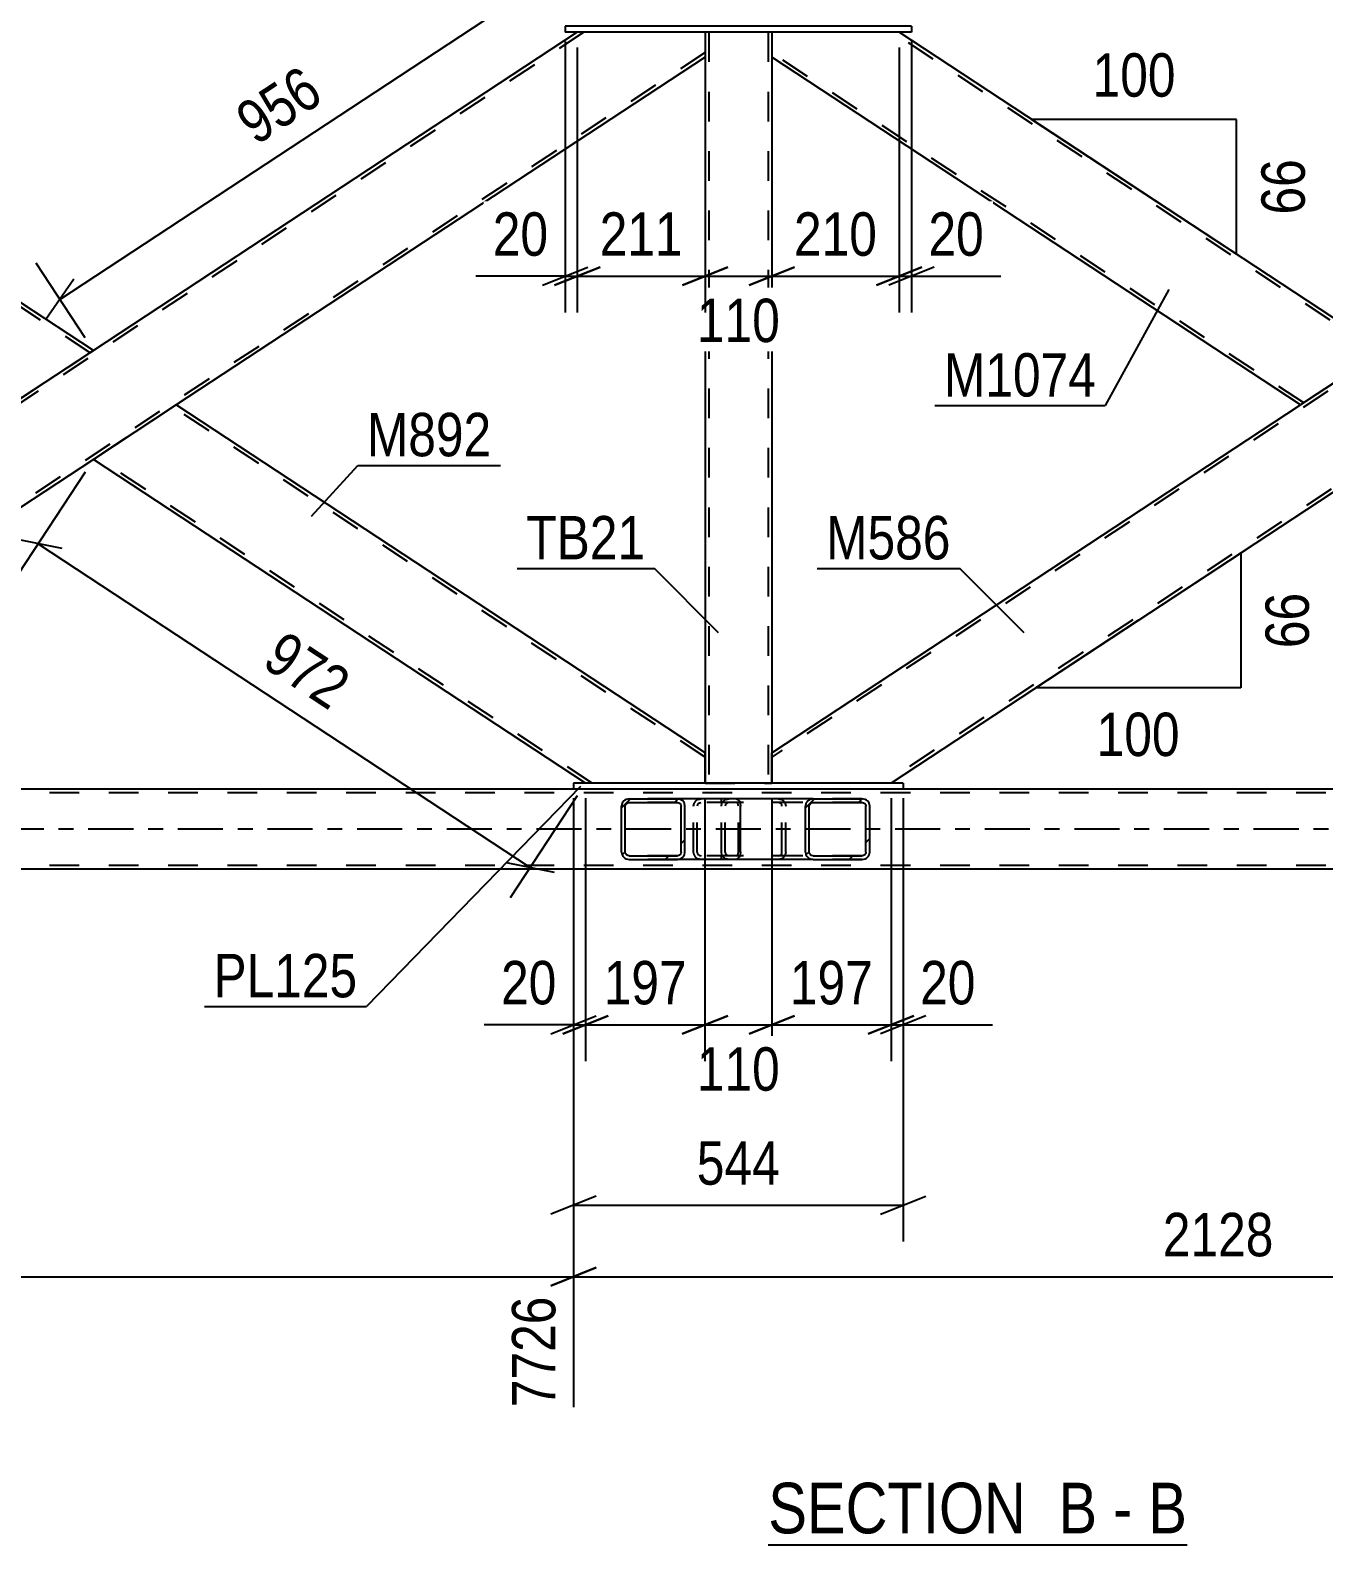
# Model space of a CAD drawing. Header units: millimetres. Extents: x -787 to 402, y -866 to -25.
# Drawn here: x -467.7 to -382.3, y -603.5 to -503.5 of the extents above; entities that cross this region are included whole.
import ezdxf

# ---------------------------------------------------------------- set-up
doc = ezdxf.new("R2010")
doc.units = ezdxf.units.MM
doc.linetypes.add('DXK_LINE_DOT2', pattern=[3.9198, 1.9599, -1.9599])
doc.linetypes.add('DXK_LINE_DOT3', pattern=[5.9187, 2.979, -0.9799, 0.9799, -0.9799])
doc.styles.add('Arial Narrow', font='ARIALN.TTF', dxfattribs={"height": 0.2})

# ---------------------------------------------------------------- blocks, each defined once
blk = doc.blocks.new('Unknown-569028579-13 - 67904')
at = {"color": 6, "linetype": 'Continuous'}
blk.add_line((-418.96, -603.461), (-391.314, -603.461), dxfattribs=at)
at = {"color": 0, "linetype": 'Continuous'}
for points in [[(-400.852, -602.711), (-400.852, -599.211), (-418.96, -599.211), (-418.96, -602.711)], [(-397.245, -602.711), (-397.245, -599.211), (-399.802, -599.211), (-399.802, -602.711)], [(-394.921, -602.711), (-394.921, -599.211), (-396.195, -599.211), (-396.195, -602.711)], [(-391.314, -602.711), (-391.314, -599.211), (-393.871, -599.211), (-393.871, -602.711)]]:
    blk.add_wipeout(points, dxfattribs=at)
at = {"color": 7, "linetype": 'Continuous', "style": 'Arial Narrow'}
for s, height, p in [('SECTION ', 3.3405, (-418.96, -602.711)), ('B', 3.34, (-399.802, -602.711)), ('B', 3.34, (-393.871, -602.711)), ('-', 3.34, (-396.195, -602.711))]:
    blk.add_text(s, height=height, dxfattribs=at).set_placement(p)
blk = doc.blocks.new('Part-569028579-67914 - 67904')
at = {"linetype": 'Continuous'}
h = blk.add_hatch(dxfattribs=at)
h.set_pattern_fill('', scale=0.7, style=0, pattern_type=0)
h.set_pattern_definition([(45, (-416.4732, -557.929), (-1.57154, 1.57154), [])])
h.paths.add_polyline_path([(-416.512, -557.745), (-416.473, -557.929), (-416.362, -558.085), (-416.197, -558.189), (-416.001, -558.225), (-412.766, -558.225), (-412.571, -558.189), (-412.405, -558.085), (-412.294, -557.929), (-412.255, -557.745), (-412.255, -554.705), (-412.294, -554.522), (-412.405, -554.366), (-412.571, -554.262), (-412.766, -554.225), (-416.001, -554.225), (-416.197, -554.262), (-416.362, -554.366), (-416.473, -554.522), (-416.512, -554.705)])
h.paths.add_polyline_path([(-416.237, -554.614), (-416.182, -554.536), (-416.099, -554.484), (-416.001, -554.465), (-412.766, -554.465), (-412.668, -554.484), (-412.586, -554.536), (-412.53, -554.614), (-412.511, -554.705), (-412.511, -557.745), (-412.53, -557.837), (-412.586, -557.915), (-412.668, -557.967), (-412.766, -557.985), (-416.001, -557.985), (-416.099, -557.967), (-416.182, -557.915), (-416.237, -557.837), (-416.257, -557.745), (-416.257, -554.705)])
at = {"color": 7, "linetype": 'DXK_LINE_DOT2'}
for p, q in [((-422.057, -554.705), (-422.018, -554.522)), ((-422.057, -557.745), (-422.057, -554.705)), ((-421.782, -554.614), (-421.802, -554.705)), ((-421.802, -557.745), (-421.802, -554.705)), ((-421.727, -554.536), (-421.782, -554.614)), ((-421.742, -554.262), (-421.546, -554.225)), ((-421.644, -554.484), (-421.727, -554.536)), ((-421.546, -554.465), (-421.644, -554.484)), ((-421.065, -554.225), (-421.546, -554.225)), ((-412.766, -554.465), (-421.546, -554.465)), ((-418.311, -554.225), (-418.116, -554.262)), ((-418.214, -554.484), (-418.311, -554.465)), ((-418.131, -554.536), (-418.214, -554.484)), ((-418.075, -554.614), (-418.131, -554.536)), ((-418.056, -554.705), (-418.075, -554.614)), ((-418.056, -557.745), (-418.056, -554.705)), ((-417.839, -554.522), (-417.8, -554.705)), ((-417.8, -557.745), (-417.8, -554.705)), ((-412.766, -554.225), (-416.001, -554.225)), ((-422.018, -557.929), (-422.057, -557.745)), ((-421.802, -557.745), (-421.782, -557.837)), ((-418.075, -557.837), (-418.056, -557.745)), ((-417.8, -557.745), (-417.839, -557.929)), ((-421.782, -557.837), (-421.727, -557.915)), ((-421.546, -558.225), (-421.742, -558.189)), ((-421.727, -557.915), (-421.644, -557.967)), ((-421.644, -557.967), (-421.546, -557.985)), ((-412.766, -557.985), (-421.546, -557.985)), ((-421.065, -558.225), (-421.546, -558.225)), ((-418.311, -557.985), (-418.214, -557.967)), ((-418.116, -558.189), (-418.311, -558.225)), ((-418.214, -557.967), (-418.131, -557.915)), ((-418.131, -557.915), (-418.075, -557.837)), ((-412.766, -558.225), (-416.001, -558.225))]:
    blk.add_line(p, q, dxfattribs=at)
at = {"color": 2, "linetype": 'Continuous'}
for p, q in [((-416.001, -554.225), (-421.065, -554.225)), ((-416.473, -554.522), (-416.512, -554.705)), ((-416.512, -557.745), (-416.512, -554.705)), ((-416.257, -554.705), (-416.237, -554.614)), ((-416.257, -557.745), (-416.257, -554.705)), ((-416.237, -554.614), (-416.182, -554.536)), ((-416.001, -554.225), (-416.197, -554.262)), ((-416.182, -554.536), (-416.099, -554.484)), ((-416.099, -554.484), (-416.001, -554.465)), ((-416.001, -554.225), (-412.766, -554.225)), ((-416.001, -554.465), (-412.766, -554.465)), ((-412.571, -554.262), (-412.766, -554.225)), ((-412.766, -554.465), (-412.668, -554.484)), ((-412.668, -554.484), (-412.586, -554.536)), ((-412.586, -554.536), (-412.53, -554.614)), ((-412.53, -554.614), (-412.511, -554.705)), ((-412.511, -557.745), (-412.511, -554.705)), ((-412.255, -554.705), (-412.294, -554.522)), ((-412.255, -557.745), (-412.255, -554.705)), ((-416.512, -557.745), (-416.473, -557.929)), ((-416.237, -557.837), (-416.257, -557.745)), ((-412.511, -557.745), (-412.53, -557.837)), ((-412.294, -557.929), (-412.255, -557.745)), ((-416.001, -558.225), (-421.065, -558.225)), ((-416.182, -557.915), (-416.237, -557.837)), ((-416.197, -558.189), (-416.001, -558.225)), ((-416.099, -557.967), (-416.182, -557.915)), ((-416.001, -557.985), (-416.099, -557.967)), ((-416.001, -557.985), (-412.766, -557.985)), ((-416.001, -558.225), (-412.766, -558.225)), ((-412.668, -557.967), (-412.766, -557.985)), ((-412.766, -558.225), (-412.571, -558.189)), ((-412.586, -557.915), (-412.668, -557.967)), ((-412.53, -557.837), (-412.586, -557.915))]:
    blk.add_line(p, q, dxfattribs=at)
at = {"color": 7, "linetype": 'DXK_LINE_DOT2'}
for centre, start, end in [((-421.566, -554.726), 110.75831, 155.68003), ((-418.292, -554.726), 24.31997, 69.24169), ((-421.566, -557.725), 204.31997, 249.24169), ((-418.292, -557.725), 290.75831, 335.68003)]:
    blk.add_arc(centre, 0.496, start, end, dxfattribs=at)
at = {"color": 2, "linetype": 'Continuous'}
for centre, start, end in [((-416.021, -554.726), 110.75831, 155.68004), ((-412.747, -554.726), 24.31996, 69.24169), ((-416.021, -557.725), 204.31996, 249.24169), ((-412.747, -557.725), 290.75831, 335.68004)]:
    blk.add_arc(centre, 0.496, start, end, dxfattribs=at)
blk = doc.blocks.new('Part-569028579-67915 - 67904')
at = {"linetype": 'Continuous'}
h = blk.add_hatch(dxfattribs=at)
h.set_pattern_fill('', scale=0.7, style=0, pattern_type=0)
h.set_pattern_definition([(45, (-428.6123, -557.929), (-1.57154, 1.57154), [])])
h.paths.add_polyline_path([(-428.651, -557.745), (-428.612, -557.929), (-428.503, -558.085), (-428.34, -558.189), (-428.148, -558.225), (-424.964, -558.225), (-424.771, -558.189), (-424.608, -558.085), (-424.499, -557.929), (-424.461, -557.745), (-424.461, -554.705), (-424.499, -554.522), (-424.608, -554.366), (-424.771, -554.262), (-424.964, -554.225), (-428.148, -554.225), (-428.34, -554.262), (-428.503, -554.366), (-428.612, -554.522), (-428.651, -554.705)])
h.paths.add_polyline_path([(-428.38, -554.614), (-428.326, -554.536), (-428.244, -554.484), (-428.148, -554.465), (-424.964, -554.465), (-424.867, -554.484), (-424.786, -554.536), (-424.731, -554.614), (-424.712, -554.705), (-424.712, -557.745), (-424.731, -557.837), (-424.786, -557.915), (-424.867, -557.967), (-424.964, -557.985), (-428.148, -557.985), (-428.244, -557.967), (-428.326, -557.915), (-428.38, -557.837), (-428.399, -557.745), (-428.399, -554.705)])
at = {"color": 2, "linetype": 'Continuous'}
for p, q in [((-428.612, -554.522), (-428.651, -554.705)), ((-428.651, -557.745), (-428.651, -554.705)), ((-428.399, -554.705), (-428.38, -554.614)), ((-428.399, -557.745), (-428.399, -554.705)), ((-428.38, -554.614), (-428.326, -554.536)), ((-428.148, -554.225), (-428.34, -554.262)), ((-428.326, -554.536), (-428.244, -554.484)), ((-428.244, -554.484), (-428.148, -554.465)), ((-428.148, -554.225), (-424.964, -554.225)), ((-428.148, -554.465), (-424.964, -554.465)), ((-421.065, -554.225), (-424.964, -554.225)), ((-424.771, -554.262), (-424.964, -554.225)), ((-424.964, -554.465), (-424.867, -554.484)), ((-424.867, -554.484), (-424.786, -554.536)), ((-424.786, -554.536), (-424.731, -554.614)), ((-424.731, -554.614), (-424.712, -554.705)), ((-424.712, -557.745), (-424.712, -554.705)), ((-424.461, -554.705), (-424.499, -554.522)), ((-424.461, -557.745), (-424.461, -554.705)), ((-421.065, -554.225), (-420.961, -554.262)), ((-420.961, -554.262), (-420.873, -554.366)), ((-420.873, -554.366), (-420.815, -554.522)), ((-420.815, -554.522), (-420.794, -554.705)), ((-420.794, -557.745), (-420.794, -554.705)), ((-428.651, -557.745), (-428.612, -557.929)), ((-428.38, -557.837), (-428.399, -557.745)), ((-424.712, -557.745), (-424.731, -557.837)), ((-424.499, -557.929), (-424.461, -557.745)), ((-420.794, -557.745), (-420.815, -557.929)), ((-428.326, -557.915), (-428.38, -557.837)), ((-428.34, -558.189), (-428.148, -558.225)), ((-428.244, -557.967), (-428.326, -557.915)), ((-428.148, -557.985), (-428.244, -557.967)), ((-428.148, -557.985), (-424.964, -557.985)), ((-428.148, -558.225), (-424.964, -558.225)), ((-424.867, -557.967), (-424.964, -557.985)), ((-424.964, -558.225), (-424.771, -558.189)), ((-421.065, -558.225), (-424.964, -558.225)), ((-424.786, -557.915), (-424.867, -557.967)), ((-424.731, -557.837), (-424.786, -557.915)), ((-420.961, -558.189), (-421.065, -558.225)), ((-420.873, -558.085), (-420.961, -558.189)), ((-420.815, -557.929), (-420.873, -558.085))]:
    blk.add_line(p, q, dxfattribs=at)
at = {"color": 7, "linetype": 'DXK_LINE_DOT2'}
for p, q in [((-424.964, -554.225), (-428.148, -554.225)), ((-421.065, -554.465), (-428.148, -554.465)), ((-423.902, -554.705), (-423.864, -554.522)), ((-423.902, -557.745), (-423.902, -554.705)), ((-423.631, -554.614), (-423.65, -554.705)), ((-423.65, -557.745), (-423.65, -554.705)), ((-423.577, -554.536), (-423.631, -554.614)), ((-423.591, -554.262), (-423.399, -554.225)), ((-423.577, -554.536), (-423.555, -554.522)), ((-423.555, -554.522), (-423.495, -554.484)), ((-423.495, -554.484), (-423.399, -554.465)), ((-422.057, -554.465), (-422.057, -554.225)), ((-421.013, -554.484), (-421.065, -554.465)), ((-420.969, -554.536), (-421.013, -554.484)), ((-420.94, -554.614), (-420.969, -554.536)), ((-420.929, -554.705), (-420.94, -554.614)), ((-420.929, -557.745), (-420.929, -554.705)), ((-423.864, -557.929), (-423.902, -557.745)), ((-423.65, -557.745), (-423.631, -557.837)), ((-420.94, -557.837), (-420.929, -557.745)), ((-421.065, -557.985), (-428.148, -557.985)), ((-424.964, -558.225), (-428.148, -558.225)), ((-423.631, -557.837), (-423.577, -557.915)), ((-423.399, -558.225), (-423.591, -558.189)), ((-423.577, -557.915), (-423.495, -557.967)), ((-423.495, -557.967), (-423.399, -557.985)), ((-422.057, -558.225), (-422.057, -557.985)), ((-421.065, -557.985), (-421.013, -557.967)), ((-421.013, -557.967), (-420.969, -557.915)), ((-420.969, -557.915), (-420.94, -557.837))]:
    blk.add_line(p, q, dxfattribs=at)
at = {"color": 2, "linetype": 'Continuous'}
for centre, start, end in [((-428.162, -554.721), 111.1941, 156.15059), ((-424.949, -554.721), 23.84941, 68.8059), ((-428.162, -557.73), 203.84941, 248.8059), ((-424.949, -557.73), 291.1941, 336.15059)]:
    blk.add_arc(centre, 0.492, start, end, dxfattribs=at)
at = {"color": 7, "linetype": 'DXK_LINE_DOT2'}
for centre, start, end in [((-423.414, -554.721), 111.19411, 156.1506), ((-423.414, -557.73), 203.8494, 248.80589)]:
    blk.add_arc(centre, 0.492, start, end, dxfattribs=at)
blk = doc.blocks.new('Part-569028579-67999 - 67904')
at = {"color": 2, "linetype": 'Continuous'}
for p, q in [((-410.059, -553.185), (-431.822, -553.185)), ((-431.822, -553.185), (-431.822, -553.585)), ((-410.059, -553.585), (-431.822, -553.585)), ((-410.059, -553.185), (-410.059, -553.585))]:
    blk.add_line(p, q, dxfattribs=at)
blk = doc.blocks.new('Part-569028579-67937 - 67904')
at = {"color": 7, "linetype": 'DXK_LINE_DOT2'}
for p, q in [((-345.998, -503.626), (-418.729, -551.468)), ((-335.953, -503.626), (-411.296, -553.185)), ((-335.517, -503.626), (-346.435, -503.626)), ((-335.517, -503.626), (-335.807, -503.817)), ((-378.374, -524.635), (-383.833, -528.226)), ((-372.915, -528.226), (-378.374, -531.817)), ((-410.859, -553.185), (-418.729, -553.185))]:
    blk.add_line(p, q, dxfattribs=at)
at = {"color": 2, "linetype": 'Continuous'}
for p, q in [((-346.435, -503.626), (-378.374, -524.635)), ((-335.807, -503.817), (-372.915, -528.226)), ((-418.729, -551.18), (-383.833, -528.226)), ((-378.374, -531.817), (-410.859, -553.185)), ((-418.729, -553.185), (-418.729, -551.18))]:
    blk.add_line(p, q, dxfattribs=at)
blk = doc.blocks.new('Part-569028579-67939 - 67904')
at = {"color": 7, "linetype": 'DXK_LINE_DOT2'}
for p, q in [((-431.132, -503.626), (-505.857, -552.779)), ((-423.129, -503.626), (-431.569, -503.626)), ((-423.129, -504.969), (-496.43, -553.185)), ((-463.508, -524.635), (-468.967, -528.226)), ((-458.049, -528.226), (-463.508, -531.817)), ((-495.994, -553.185), (-505.239, -553.185))]:
    blk.add_line(p, q, dxfattribs=at)
at = {"color": 2, "linetype": 'Continuous'}
for p, q in [((-431.569, -503.626), (-463.508, -524.635)), ((-423.129, -503.626), (-423.129, -505.257)), ((-423.129, -505.257), (-458.049, -528.226)), ((-468.967, -528.226), (-506.075, -552.635)), ((-463.508, -531.817), (-495.994, -553.185)), ((-505.239, -553.185), (-506.075, -552.635))]:
    blk.add_line(p, q, dxfattribs=at)
blk = doc.blocks.new('Part-569028579-67940 - 67904')
at = {"color": 2, "linetype": 'Continuous'}
for p, q in [((-458.049, -528.226), (-463.508, -531.817)), ((-423.129, -551.196), (-458.049, -528.226)), ((-431.022, -553.185), (-463.508, -531.817)), ((-423.129, -553.185), (-423.129, -551.196))]:
    blk.add_line(p, q, dxfattribs=at)
at = {"color": 7, "linetype": 'DXK_LINE_DOT2'}
for p, q in [((-423.129, -551.483), (-458.267, -528.37)), ((-463.29, -531.673), (-463.273, -531.663)), ((-430.586, -553.185), (-463.29, -531.673)), ((-423.129, -551.196), (-423.129, -551.77)), ((-423.129, -553.185), (-431.022, -553.185))]:
    blk.add_line(p, q, dxfattribs=at)
blk = doc.blocks.new('Part-569028579-68006 - 67904')
at = {"color": 2, "linetype": 'Continuous'}
for p, q in [((-409.513, -503.226), (-432.369, -503.226)), ((-432.369, -503.226), (-432.369, -503.626)), ((-409.513, -503.626), (-432.369, -503.626)), ((-409.513, -503.226), (-409.513, -503.626))]:
    blk.add_line(p, q, dxfattribs=at)
blk = doc.blocks.new('Part-569028579-67946 - 67904')
at = {"color": 7, "linetype": 'DXK_LINE_DOT2'}
for p, q in [((-418.729, -503.626), (-423.129, -503.626)), ((-423.129, -503.626), (-423.129, -553.185)), ((-422.889, -503.626), (-422.889, -553.185)), ((-418.969, -503.626), (-418.969, -553.185)), ((-418.729, -503.626), (-418.729, -505.272)), ((-423.129, -551.196), (-423.129, -553.185)), ((-418.729, -551.18), (-418.729, -553.185)), ((-423.129, -553.185), (-418.729, -553.185))]:
    blk.add_line(p, q, dxfattribs=at)
at = {"color": 2, "linetype": 'Continuous'}
for p, q in [((-423.129, -505.257), (-423.129, -551.196)), ((-418.729, -505.272), (-418.729, -551.18))]:
    blk.add_line(p, q, dxfattribs=at)
blk = doc.blocks.new('Part-569028579-67959 - 67904')
at = {"color": 2, "linetype": 'Continuous'}
for p, q in [((-431.822, -553.585), (-495.194, -553.585)), ((-346.688, -553.585), (-410.059, -553.585)), ((-111.678, -558.865), (-695.772, -558.865))]:
    blk.add_line(p, q, dxfattribs=at)
at = {"color": 7, "linetype": 'DXK_LINE_DOT2'}
for p, q in [((-410.059, -553.585), (-431.822, -553.585)), ((-111.678, -553.825), (-695.772, -553.825)), ((-111.678, -558.625), (-695.772, -558.625))]:
    blk.add_line(p, q, dxfattribs=at)
at = {"color": 7, "linetype": 'DXK_LINE_DOT3'}
blk.add_line((-111.678, -556.225), (-695.772, -556.225), dxfattribs=at)
blk = doc.blocks.new('Part-569028579-67992 - 67904')
at = {"color": 2, "linetype": 'Continuous'}
for p, q in [((-418.729, -503.626), (-418.729, -505.272)), ((-378.374, -524.635), (-410.313, -503.626)), ((-383.833, -528.226), (-418.729, -505.272)), ((-378.643, -524.813), (-383.833, -528.226)), ((-378.407, -524.657), (-378.643, -524.813)), ((-378.374, -524.635), (-378.407, -524.657))]:
    blk.add_line(p, q, dxfattribs=at)
at = {"color": 7, "linetype": 'DXK_LINE_DOT2'}
for p, q in [((-410.313, -503.626), (-418.729, -503.626)), ((-378.592, -524.779), (-410.75, -503.626)), ((-383.614, -528.083), (-418.729, -504.985)), ((-378.643, -524.813), (-378.502, -524.72))]:
    blk.add_line(p, q, dxfattribs=at)
blk = doc.blocks.new('Part-569028579-67993 - 67904')
at = {"color": 2, "linetype": 'Continuous'}
for p, q in [((-506.075, -503.817), (-506.042, -503.795)), ((-468.967, -528.226), (-506.075, -503.817)), ((-506.042, -503.795), (-505.785, -503.626)), ((-505.801, -503.626), (-505.84, -503.663)), ((-463.508, -524.635), (-495.447, -503.626)), ((-463.778, -524.813), (-468.967, -528.226)), ((-463.541, -524.657), (-463.778, -524.813)), ((-463.508, -524.635), (-463.541, -524.657))]:
    blk.add_line(p, q, dxfattribs=at)
at = {"color": 7, "linetype": 'DXK_LINE_DOT2'}
for p, q in [((-506.042, -503.795), (-506.075, -503.817)), ((-468.749, -528.083), (-505.857, -503.674)), ((-495.447, -503.626), (-505.801, -503.626)), ((-463.726, -524.779), (-495.884, -503.626)), ((-463.778, -524.813), (-463.636, -524.72))]:
    blk.add_line(p, q, dxfattribs=at)
blk = doc.blocks.new('StraightDimension-569028579-76233 - 67904')
at = {"color": 7, "linetype": 'Continuous'}
for p, q in [((-418.729, -504.626), (-418.729, -522.126)), ((-410.313, -504.626), (-410.313, -522.126)), ((-420.229, -520.326), (-417.229, -519.126)), ((-418.729, -519.726), (-410.313, -519.726)), ((-408.813, -519.126), (-411.813, -520.326))]:
    blk.add_line(p, q, dxfattribs=at)
at = {"color": 0}
blk.add_wipeout([(-411.179, -518.976), (-411.179, -514.776), (-417.863, -514.776), (-417.863, -518.976)], dxfattribs=at)
at = {"color": 3, "style": 'Arial Narrow'}
blk.add_text('210', height=2.8633, dxfattribs=at).set_placement((-417.263, -518.376))
blk = doc.blocks.new('StraightDimension-569028579-76234 - 67904')
at = {"color": 7, "linetype": 'Continuous'}
for p, q in [((-423.129, -504.626), (-423.129, -522.576)), ((-418.729, -504.626), (-418.729, -522.576)), ((-424.629, -520.326), (-421.629, -519.126)), ((-423.129, -519.726), (-418.729, -519.726)), ((-417.229, -519.126), (-420.229, -520.326))]:
    blk.add_line(p, q, dxfattribs=at)
at = {"color": 0}
blk.add_wipeout([(-417.587, -524.676), (-417.587, -520.476), (-424.271, -520.476), (-424.271, -524.676)], dxfattribs=at)
at = {"color": 3, "style": 'Arial Narrow'}
blk.add_text('110', height=2.8633, dxfattribs=at).set_placement((-423.671, -524.076))
blk = doc.blocks.new('StraightDimension-569028579-76863 - 67904')
at = {"color": 7, "linetype": 'Continuous'}
for p, q in [((-464.058, -532.653), (-468.487, -539.387)), ((-465.585, -537.705), (-468.751, -537.059)), ((-467.168, -537.382), (-434.683, -558.75)), ((-431.572, -554.021), (-436.002, -560.755)), ((-436.266, -558.427), (-433.1, -559.073))]:
    blk.add_line(p, q, dxfattribs=at)
at = {"color": 0}
blk.add_wipeout([(-447.721, -549.276), (-445.413, -545.767), (-450.998, -542.094), (-453.306, -545.603)], dxfattribs=at)
at = {"color": 3, "style": 'Arial Narrow'}
blk.add_text('972', height=2.8633, rotation=-33.33468, dxfattribs=at).set_placement((-452.475, -545.431))
blk = doc.blocks.new('StraightDimension-569028579-76461 - 67904')
at = {"color": 7, "linetype": 'Continuous'}
for p, q in [((-431.822, -554.585), (-431.822, -594.382)), ((-430.322, -585.17), (-433.322, -586.37)), ((-431.822, -585.77), (-346.688, -585.77))]:
    blk.add_line(p, q, dxfattribs=at)
at = {"color": 0}
blk.add_wipeout([(-384.999, -585.02), (-384.999, -580.82), (-393.512, -580.82), (-393.512, -585.02)], dxfattribs=at)
at = {"color": 3, "style": 'Arial Narrow'}
blk.add_text('2128', height=2.8633, dxfattribs=at).set_placement((-392.912, -584.42))
blk = doc.blocks.new('StraightDimension-569028579-77180 - 67904')
at = {"color": 7, "linetype": 'Continuous'}
for p, q in [((-431.822, -554.585), (-431.822, -583.445)), ((-410.059, -554.585), (-410.059, -583.445)), ((-430.322, -580.445), (-433.322, -581.645)), ((-411.559, -581.645), (-408.559, -580.445)), ((-431.822, -581.045), (-410.059, -581.045))]:
    blk.add_line(p, q, dxfattribs=at)
at = {"color": 0}
blk.add_wipeout([(-417.599, -580.295), (-417.599, -576.095), (-424.283, -576.095), (-424.283, -580.295)], dxfattribs=at)
at = {"color": 3, "style": 'Arial Narrow'}
blk.add_text('544', height=2.8633, dxfattribs=at).set_placement((-423.683, -579.695))
blk = doc.blocks.new('StraightDimension-569028579-76235 - 67904')
at = {"color": 7, "linetype": 'Continuous'}
for p, q in [((-431.569, -504.626), (-431.569, -522.126)), ((-423.129, -504.626), (-423.129, -522.126)), ((-433.069, -520.326), (-430.069, -519.126)), ((-431.569, -519.726), (-423.129, -519.726)), ((-421.629, -519.126), (-424.629, -520.326))]:
    blk.add_line(p, q, dxfattribs=at)
at = {"color": 0}
blk.add_wipeout([(-424.007, -518.976), (-424.007, -514.776), (-430.691, -514.776), (-430.691, -518.976)], dxfattribs=at)
at = {"color": 3, "style": 'Arial Narrow'}
blk.add_text('211', height=2.8633, dxfattribs=at).set_placement((-430.091, -518.376))
blk = doc.blocks.new('AngleDimension-569028579-77521 - 67904')
at = {"color": 7, "linetype": 'Continuous'}
for p, q in [((-387.772, -537.999), (-401.306, -546.902)), ((-387.772, -537.999), (-387.772, -546.902)), ((-394.518, -542.436), (-401.306, -546.902)), ((-387.772, -546.902), (-401.306, -546.902))]:
    blk.add_line(p, q, dxfattribs=at)
at = {"color": 0}
for points in [[(-382.672, -540.022), (-386.872, -540.022), (-386.872, -544.878), (-382.672, -544.878)], [(-391.197, -552.002), (-391.197, -547.802), (-397.881, -547.802), (-397.881, -552.002)]]:
    blk.add_wipeout(points, dxfattribs=at)
at = {"color": 3, "style": 'Arial Narrow'}
blk.add_text('66', height=2.8633, rotation=90.00021, dxfattribs=at).set_placement((-383.272, -544.278))
blk.add_text('100', height=2.8633, dxfattribs=at).set_placement((-397.281, -551.402))
blk = doc.blocks.new('StraightDimension-569028579-77137 - 67904')
at = {"color": 7, "linetype": 'Continuous'}
for p, q in [((-431.822, -554.185), (-431.822, -571.54)), ((-431.022, -554.185), (-431.022, -571.54)), ((-433.322, -569.74), (-430.322, -568.54)), ((-429.522, -568.54), (-432.522, -569.74)), ((-431.822, -569.14), (-437.729, -569.14)), ((-431.822, -569.14), (-437.729, -569.14)), ((-431.822, -569.14), (-431.022, -569.14))]:
    blk.add_line(p, q, dxfattribs=at)
at = {"color": 0}
blk.add_wipeout([(-432.347, -568.39), (-432.347, -564.19), (-437.204, -564.19), (-437.204, -568.39)], dxfattribs=at)
at = {"color": 3, "style": 'Arial Narrow'}
blk.add_text('20', height=2.8633, dxfattribs=at).set_placement((-436.604, -567.79))
blk = doc.blocks.new('StraightDimension-569028579-76232 - 67904')
at = {"color": 7, "linetype": 'Continuous'}
for p, q in [((-410.313, -504.626), (-410.313, -522.126)), ((-409.513, -504.226), (-409.513, -522.126)), ((-411.813, -520.326), (-408.813, -519.126)), ((-408.013, -519.126), (-411.013, -520.326)), ((-410.313, -519.726), (-409.513, -519.726)), ((-409.513, -519.726), (-403.607, -519.726)), ((-409.513, -519.726), (-403.607, -519.726))]:
    blk.add_line(p, q, dxfattribs=at)
at = {"color": 0}
blk.add_wipeout([(-404.132, -518.976), (-404.132, -514.776), (-408.988, -514.776), (-408.988, -518.976)], dxfattribs=at)
at = {"color": 3, "style": 'Arial Narrow'}
blk.add_text('20', height=2.8633, dxfattribs=at).set_placement((-408.388, -518.376))
blk = doc.blocks.new('StraightDimension-569028579-76236 - 67904')
at = {"color": 7, "linetype": 'Continuous'}
for p, q in [((-432.369, -504.226), (-432.369, -522.126)), ((-431.569, -504.626), (-431.569, -522.126)), ((-432.369, -519.726), (-438.275, -519.726)), ((-432.369, -519.726), (-438.275, -519.726)), ((-433.869, -520.326), (-430.869, -519.126)), ((-430.069, -519.126), (-433.069, -520.326)), ((-432.369, -519.726), (-431.569, -519.726))]:
    blk.add_line(p, q, dxfattribs=at)
at = {"color": 0}
blk.add_wipeout([(-432.894, -518.976), (-432.894, -514.776), (-437.75, -514.776), (-437.75, -518.976)], dxfattribs=at)
at = {"color": 3, "style": 'Arial Narrow'}
blk.add_text('20', height=2.8633, dxfattribs=at).set_placement((-437.15, -518.376))
blk = doc.blocks.new('StraightDimension-569028579-76462 - 67904')
at = {"color": 7, "linetype": 'Continuous'}
for p, q in [((-431.822, -554.585), (-431.822, -594.382)), ((-516.957, -585.77), (-431.822, -585.77)), ((-433.322, -586.37), (-430.322, -585.17))]:
    blk.add_line(p, q, dxfattribs=at)
at = {"color": 0, "linetype": 'Continuous'}
blk.add_wipeout([(-432.423, -586.47), (-436.623, -586.47), (-436.622, -594.982), (-432.422, -594.982)], dxfattribs=at)
at = {"color": 3, "linetype": 'Continuous', "style": 'Arial Narrow'}
blk.add_text('7726', height=2.8633, rotation=90.00021, dxfattribs=at).set_placement((-433.022, -594.382))
blk = doc.blocks.new('StraightDimension-569028579-76853 - 67904')
at = {"color": 7, "linetype": 'Continuous'}
for p, q in [((-432.118, -502.791), (-435.357, -497.868)), ((-434.714, -501.574), (-432.867, -498.923)), ((-465.73, -521.258), (-433.791, -500.249)), ((-464.058, -523.8), (-467.296, -518.876)), ((-464.806, -519.932), (-466.653, -522.583))]:
    blk.add_line(p, q, dxfattribs=at)
at = {"color": 0}
blk.add_wipeout([(-447.38, -508.29), (-449.688, -504.781), (-455.273, -508.454), (-452.965, -511.963)], dxfattribs=at)
at = {"color": 3, "style": 'Arial Narrow'}
blk.add_text('956', height=2.8633, rotation=33.33468, dxfattribs=at).set_placement((-452.793, -511.132))
blk = doc.blocks.new('StraightDimension-569028579-77133 - 67904')
at = {"color": 7, "linetype": 'Continuous'}
for p, q in [((-410.859, -554.185), (-410.859, -571.54)), ((-410.059, -554.185), (-410.059, -571.54)), ((-412.359, -569.74), (-409.359, -568.54)), ((-408.559, -568.54), (-411.559, -569.74)), ((-410.859, -569.14), (-410.059, -569.14)), ((-410.059, -569.14), (-404.153, -569.14)), ((-410.059, -569.14), (-404.153, -569.14))]:
    blk.add_line(p, q, dxfattribs=at)
at = {"color": 0}
blk.add_wipeout([(-404.678, -568.39), (-404.678, -564.19), (-409.534, -564.19), (-409.534, -568.39)], dxfattribs=at)
at = {"color": 3, "style": 'Arial Narrow'}
blk.add_text('20', height=2.8633, dxfattribs=at).set_placement((-408.934, -567.79))
blk = doc.blocks.new('StraightDimension-569028579-77134 - 67904')
at = {"color": 7, "linetype": 'Continuous'}
for p, q in [((-418.729, -554.185), (-418.729, -571.54)), ((-410.859, -554.185), (-410.859, -571.54)), ((-420.229, -569.74), (-417.229, -568.54)), ((-409.359, -568.54), (-412.359, -569.74)), ((-418.729, -569.14), (-410.859, -569.14))]:
    blk.add_line(p, q, dxfattribs=at)
at = {"color": 0}
blk.add_wipeout([(-411.452, -568.39), (-411.452, -564.19), (-418.136, -564.19), (-418.136, -568.39)], dxfattribs=at)
at = {"color": 3, "style": 'Arial Narrow'}
blk.add_text('197', height=2.8633, dxfattribs=at).set_placement((-417.536, -567.79))
blk = doc.blocks.new('StraightDimension-569028579-77135 - 67904')
at = {"color": 7, "linetype": 'Continuous'}
for p, q in [((-423.142, -554.185), (-423.142, -571.99)), ((-418.729, -554.185), (-418.729, -571.99)), ((-424.642, -569.74), (-421.642, -568.54)), ((-417.229, -568.54), (-420.229, -569.74)), ((-423.142, -569.14), (-418.729, -569.14))]:
    blk.add_line(p, q, dxfattribs=at)
at = {"color": 0}
blk.add_wipeout([(-417.594, -574.09), (-417.594, -569.89), (-424.278, -569.89), (-424.278, -574.09)], dxfattribs=at)
at = {"color": 3, "style": 'Arial Narrow'}
blk.add_text('110', height=2.8633, dxfattribs=at).set_placement((-423.678, -573.49))
blk = doc.blocks.new('StraightDimension-569028579-77136 - 67904')
at = {"color": 7, "linetype": 'Continuous'}
for p, q in [((-431.022, -554.185), (-431.022, -571.54)), ((-423.142, -554.185), (-423.142, -571.54)), ((-432.522, -569.74), (-429.522, -568.54)), ((-421.642, -568.54), (-424.642, -569.74)), ((-431.022, -569.14), (-423.142, -569.14))]:
    blk.add_line(p, q, dxfattribs=at)
at = {"color": 0}
blk.add_wipeout([(-423.74, -568.39), (-423.74, -564.19), (-430.425, -564.19), (-430.425, -568.39)], dxfattribs=at)
at = {"color": 3, "style": 'Arial Narrow'}
blk.add_text('197', height=2.8633, dxfattribs=at).set_placement((-429.825, -567.79))
blk = doc.blocks.new('AngleDimension-569028579-77523 - 67904')
at = {"color": 7, "linetype": 'Continuous'}
for p, q in [((-400.814, -509.875), (-401.574, -509.375)), ((-388.04, -509.375), (-401.574, -509.375)), ((-388.04, -518.277), (-401.574, -509.375)), ((-388.04, -518.277), (-388.04, -509.375))]:
    blk.add_line(p, q, dxfattribs=at)
at = {"color": 0}
for points in [[(-391.465, -508.475), (-391.465, -504.275), (-398.149, -504.275), (-398.149, -508.475)], [(-382.94, -511.398), (-387.14, -511.398), (-387.14, -516.254), (-382.94, -516.254)]]:
    blk.add_wipeout(points, dxfattribs=at)
at = {"color": 3, "style": 'Arial Narrow'}
blk.add_text('100', height=2.8633, dxfattribs=at).set_placement((-397.549, -507.875))
blk.add_text('66', height=2.8633, rotation=90.00021, dxfattribs=at).set_placement((-383.54, -515.654))
blk = doc.blocks.new('Mark-569028579-75593 - 67904')
at = {"color": 30, "linetype": 'Continuous'}
for p in [(-415.741, -539.019), (-402.075, -543.262)]:
    blk.add_line(p, (-406.318, -539.019), dxfattribs=at)
at = {"color": 0}
blk.add_wipeout([(-406.918, -538.419), (-406.918, -535.419), (-415.141, -535.419), (-415.141, -538.419)], dxfattribs=at)
blk.add_wipeout([(-406.918, -538.419), (-406.918, -535.419), (-415.141, -535.419), (-415.141, -538.419)], dxfattribs=at)
at = {"color": 3, "style": 'Arial Narrow'}
blk.add_text('M586', height=2.8633, dxfattribs=at).set_placement((-415.141, -538.419))
blk = doc.blocks.new('Mark-569028579-75602 - 67904')
at = {"color": 30, "linetype": 'Continuous'}
for p, q in [((-449.121, -535.561), (-446.061, -532.212)), ((-446.061, -532.212), (-436.637, -532.212))]:
    blk.add_line(p, q, dxfattribs=at)
at = {"color": 0}
blk.add_wipeout([(-437.237, -531.612), (-437.237, -528.612), (-445.461, -528.612), (-445.461, -531.612)], dxfattribs=at)
blk.add_wipeout([(-437.237, -531.612), (-437.237, -528.612), (-445.461, -528.612), (-445.461, -531.612)], dxfattribs=at)
at = {"color": 3, "style": 'Arial Narrow'}
blk.add_text('M892', height=2.8633, dxfattribs=at).set_placement((-445.461, -531.612))
blk = doc.blocks.new('Mark-569028579-75620 - 67904')
at = {"color": 30, "linetype": 'Continuous'}
for p in [(-435.535, -539.019), (-422.237, -543.262)]:
    blk.add_line(p, (-426.48, -539.019), dxfattribs=at)
at = {"color": 0}
blk.add_wipeout([(-427.08, -538.419), (-427.08, -535.419), (-434.935, -535.419), (-434.935, -538.419)], dxfattribs=at)
blk.add_wipeout([(-427.08, -538.419), (-427.08, -535.419), (-434.935, -535.419), (-434.935, -538.419)], dxfattribs=at)
at = {"color": 3, "style": 'Arial Narrow'}
blk.add_text('TB21', height=2.8633, dxfattribs=at).set_placement((-434.935, -538.419))
blk = doc.blocks.new('Mark-569028579-75632 - 67904')
at = {"color": 30, "linetype": 'Continuous'}
for p in [(-392.513, -520.604), (-407.962, -528.271)]:
    blk.add_line(p, (-396.71, -528.271), dxfattribs=at)
at = {"color": 0}
blk.add_wipeout([(-397.31, -527.671), (-397.31, -524.671), (-407.362, -524.671), (-407.362, -527.671)], dxfattribs=at)
blk.add_wipeout([(-397.31, -527.671), (-397.31, -524.671), (-407.362, -524.671), (-407.362, -527.671)], dxfattribs=at)
at = {"color": 3, "style": 'Arial Narrow'}
blk.add_text('M1074', height=2.8633, dxfattribs=at).set_placement((-407.362, -527.671))
blk = doc.blocks.new('Mark-569028579-78902 - 67904')
at = {"color": 30, "linetype": 'Continuous'}
for p in [(-431.355, -553.42), (-456.19, -567.925)]:
    blk.add_line(p, (-445.486, -567.925), dxfattribs=at)
at = {"color": 0}
blk.add_wipeout([(-446.086, -567.325), (-446.086, -564.325), (-455.59, -564.325), (-455.59, -567.325)], dxfattribs=at)
blk.add_wipeout([(-446.086, -567.325), (-446.086, -564.325), (-455.59, -564.325), (-455.59, -567.325)], dxfattribs=at)
at = {"color": 3, "style": 'Arial Narrow'}
blk.add_text('PL125', height=2.8633, dxfattribs=at).set_placement((-455.59, -567.325))

msp = doc.modelspace()

# ---------------------------------------------------------------- block references
for name in ['Part-569028579-67939 - 67904', 'Part-569028579-67993 - 67904', 'Part-569028579-68006 - 67904', 'Part-569028579-67946 - 67904', 'Part-569028579-67937 - 67904', 'Part-569028579-67992 - 67904', 'Part-569028579-67940 - 67904', 'Part-569028579-67959 - 67904', 'Part-569028579-67999 - 67904', 'Part-569028579-67915 - 67904', 'Part-569028579-67914 - 67904', 'Unknown-569028579-13 - 67904']:
    msp.add_blockref(name, (0, 0))

# ---------------------------------------------------------------- next in the draw order: block references
for name in ['StraightDimension-569028579-76233 - 67904', 'AngleDimension-569028579-77523 - 67904', 'StraightDimension-569028579-76863 - 67904', 'Mark-569028579-75593 - 67904', 'AngleDimension-569028579-77521 - 67904']:
    msp.add_blockref(name, (0, 0))

# ---------------------------------------------------------------- next in the draw order: block references
for name in ['StraightDimension-569028579-76234 - 67904', 'StraightDimension-569028579-76232 - 67904', 'Mark-569028579-75602 - 67904', 'Mark-569028579-75620 - 67904', 'StraightDimension-569028579-76461 - 67904']:
    msp.add_blockref(name, (0, 0))

# ---------------------------------------------------------------- next in the draw order: block references
for name in ['StraightDimension-569028579-76235 - 67904', 'Mark-569028579-75632 - 67904', 'StraightDimension-569028579-77180 - 67904']:
    msp.add_blockref(name, (0, 0))

# ---------------------------------------------------------------- next in the draw order: block references
for name in ['StraightDimension-569028579-76236 - 67904', 'StraightDimension-569028579-77137 - 67904', 'StraightDimension-569028579-77133 - 67904']:
    msp.add_blockref(name, (0, 0))

# ---------------------------------------------------------------- next in the draw order: block references
for name in ['StraightDimension-569028579-76853 - 67904', 'StraightDimension-569028579-76462 - 67904', 'StraightDimension-569028579-77134 - 67904']:
    msp.add_blockref(name, (0, 0))

# ---------------------------------------------------------------- next in the draw order: block references
msp.add_blockref('StraightDimension-569028579-77135 - 67904', (0, 0))

# ---------------------------------------------------------------- next in the draw order: block references
msp.add_blockref('StraightDimension-569028579-77136 - 67904', (0, 0))

# ---------------------------------------------------------------- next in the draw order: block references
msp.add_blockref('Mark-569028579-78902 - 67904', (0, 0))

doc.saveas('drawing.dxf')
